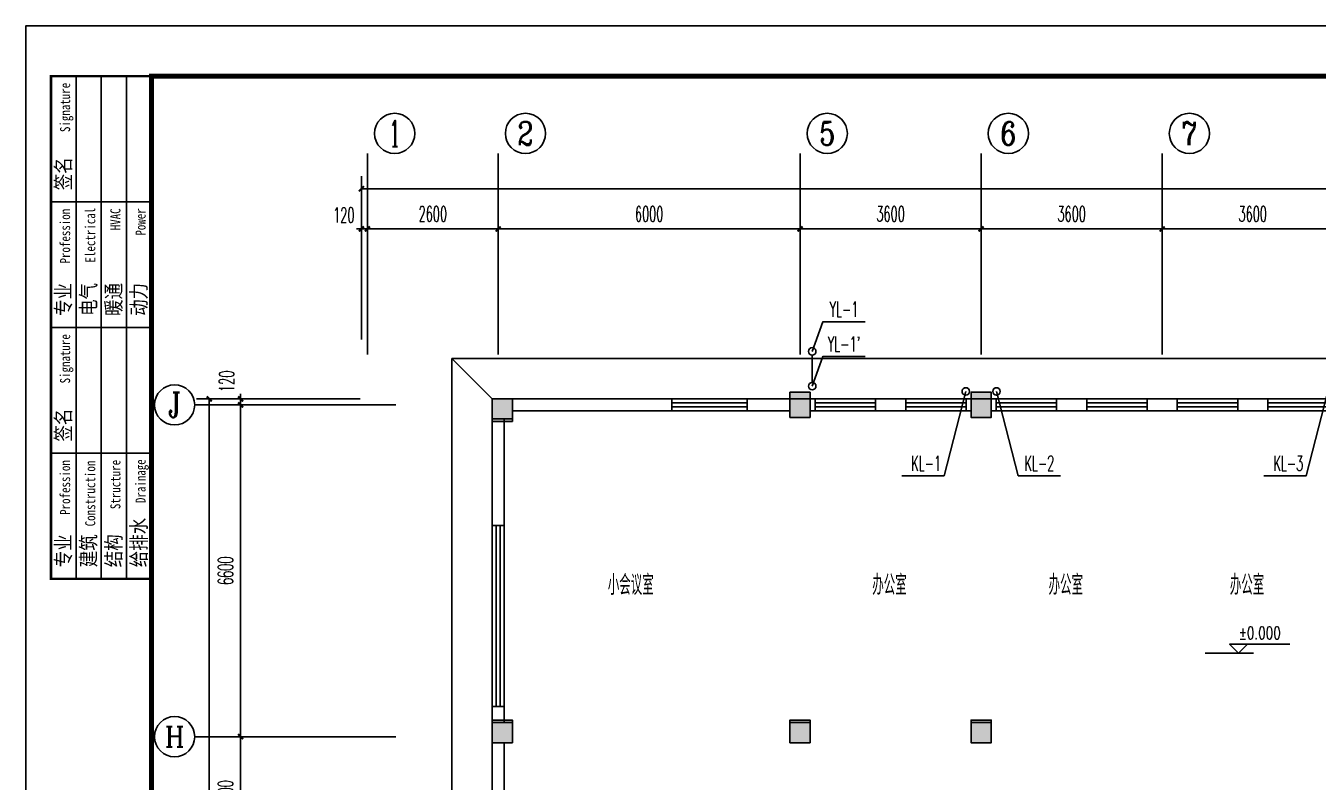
# Model space of a CAD drawing. Header units: inches. Extents: x -1293886 to -986005, y -15154 to 203628.
# Drawn here: x -1293886 to -1268195, y 11801 to 26846 of the extents above; entities that cross this region are included whole.
import ezdxf
from ezdxf.enums import TextEntityAlignment as Align

# ---------------------------------------------------------------- set-up
doc = ezdxf.new("R2010")
doc.units = ezdxf.units.IN
doc.header["$LTSCALE"] = 100
doc.header["$MEASUREMENT"] = 0
doc.linetypes.add('W_P', pattern=[7, 6, -1])
doc.layers.get('0').update_dxf_attribs({"color": 252})
for name, color, linetype in [('AXIS_TEXT', 7, 'Continuous'), ('PUB_HATCH', 8, 'Continuous'), ('TK', 142, 'Continuous'), ('W_DIM_EV', 4, 'Continuous'), ('WP_Y', 6, 'W_P'), ('WP_Y_LGBH', 4, 'Continuous'), ('WZ', 6, 'Continuous')]:
    doc.layers.add(name, color=color, linetype=linetype)
doc.layers.add('COLU', color=2, linetype='Continuous', lineweight=30)
doc.layers.add('COLU-HATCH', color=7, linetype='Continuous', lineweight=25, true_color=0x5b5b5b)
doc.styles.add('_TCH_AXIS', font='COMPLEX', dxfattribs={"bigfont": 'GBCBIG'})
doc.styles.add('COMPLEX', font='COMPLEX')
doc.styles.add('DIM_FONT', font='bzxw.shx', dxfattribs={"width": 0.55, "bigfont": 'bzhz.shx'})
doc.styles.add('DXF', font='bzxw.shx', dxfattribs={"width": 0.7, "bigfont": 'bzhz.shx'})
doc.styles.add('HYZT1', font='SimSun.ttf', dxfattribs={"width": 0.8})
doc.styles.add('HZ', font='SIMPLEX.SHX', dxfattribs={"width": 0.55, "bigfont": 'HZTXT.SHX'})
doc.styles.add('HZ2', font='ROMAND.SHX', dxfattribs={"width": 0.7, "bigfont": 'HZTXT.SHX'})
doc.styles.get("Standard").update_dxf_attribs({"font": 'txt.shx', "bigfont": 'bzhz.shx'})
doc.dimstyles.new('DIMN', dxfattribs={"dimtxt": 300, "dimasz": 100, "dimexe": 250, "dimexo": 300, "dimgap": 150, "dimtad": 1, "dimdec": 0, "dimzin": 0, "dimdsep": 46, "dimtxsty": 'DIM_FONT', "dimblk": 'ARCHTICK', "dimcen": 0.09, "dimclrt": 7, "dimazin": 2, "dimtfac": 1, "dimtdec": 0, "dimtix": 1, "dimtmove": 2, "dimatfit": 3, "dimldrblk": 'ARCHTICK', "dimfxl": 0, "dimtolj": 1, "dimtzin": 0, "dimarcsym": 0})

# ---------------------------------------------------------------- blocks, each defined once
blk = doc.blocks.new('A$C636C677B')
at = {"layer": 'COLU-HATCH', "transparency": 33554687}
for points in [[(2600, 25250), (3000, 25250), (3000, 25700), (2600, 25700)], [(8920, 25330), (8920, 25830), (8520, 25830), (8520, 25330)], [(12520, 25330), (12520, 25830), (12120, 25830), (12120, 25330)], [(3000, 18860), (3000, 19310), (2600, 19310), (2600, 18860)], [(8920, 18860), (8920, 19310), (8520, 19310), (8520, 18860)], [(12520, 18860), (12520, 19310), (12120, 19310), (12120, 18860)]]:
    blk.add_hatch(color=256, dxfattribs=at).paths.add_polyline_path(points, flags=0)
at = {"layer": 'COLU'}
for points in [[(2600, 25250), (3000, 25250), (3000, 25700), (2600, 25700)], [(8920, 25330), (8920, 25830), (8520, 25830), (8520, 25330)], [(12520, 25330), (12520, 25830), (12120, 25830), (12120, 25330)], [(3000, 18860), (3000, 19310), (2600, 19310), (2600, 18860)], [(8920, 18860), (8920, 19310), (8520, 19310), (8520, 18860)], [(12520, 18860), (12520, 19310), (12120, 19310), (12120, 18860)]]:
    blk.add_lwpolyline(points, close=True, dxfattribs=at)
blk = doc.blocks.new('_ArchTick')
at = {"color": 0, "linetype": 'ByBlock', "const_width": 0.4}
blk.add_lwpolyline([(-0.5, -0.5), (0.5, 0.5)], dxfattribs=at)
blk = doc.blocks.new('*D399')
at = {"color": 0, "lineweight": -2}
for p, q in [((-1287417, 12706), (-1289867, 12706)), ((-1289617, 10406), (-1289617, 12706)), ((-1287417, 10406), (-1289867, 10406))]:
    blk.add_line(p, q, dxfattribs=at)
at = {"layer": 'Defpoints', "color": 0}
for p in [(-1289617, 12706), (-1287117, 12706), (-1287117, 10406)]:
    blk.add_point(p, dxfattribs=at)
at = {"color": 0, "lineweight": -2, "xscale": 100, "yscale": 100, "zscale": 100}
for p, rotation in [((-1289617, 12706), 90), ((-1289617, 10406), 270)]:
    blk.add_blockref('_ArchTick', p, dxfattribs=dict(at, rotation=rotation))
at = {"color": 7, "insert": (-1289917, 11556), "char_height": 300, "attachment_point": 5, "rotation": 90, "style": 'HZ'}
blk.add_mtext('\\A1;2300', dxfattribs=at)
blk = doc.blocks.new('*D400')
at = {"color": 0, "lineweight": -2}
for p, q in [((-1287417, 19306), (-1289867, 19306)), ((-1289617, 12706), (-1289617, 19306)), ((-1287417, 12706), (-1289867, 12706))]:
    blk.add_line(p, q, dxfattribs=at)
at = {"layer": 'Defpoints', "color": 0}
for p in [(-1289617, 19306), (-1287117, 19306), (-1287117, 12706)]:
    blk.add_point(p, dxfattribs=at)
at = {"color": 0, "lineweight": -2, "xscale": 100, "yscale": 100, "zscale": 100}
for p, rotation in [((-1289617, 19306), 90), ((-1289617, 12706), 270)]:
    blk.add_blockref('_ArchTick', p, dxfattribs=dict(at, rotation=rotation))
at = {"color": 7, "insert": (-1289917, 16006), "char_height": 300, "attachment_point": 5, "rotation": 90, "style": 'HZ'}
blk.add_mtext('\\A1;6600', dxfattribs=at)
blk = doc.blocks.new('*D401')
at = {"color": 0, "lineweight": -2}
for p, q in [((-1289617, 19426), (-1289617, 19526)), ((-1287417, 19426), (-1289867, 19426)), ((-1287417, 19306), (-1289867, 19306)), ((-1289617, 19306), (-1289617, 19426)), ((-1289617, 19306), (-1289617, 19206))]:
    blk.add_line(p, q, dxfattribs=at)
at = {"layer": 'Defpoints', "color": 0}
for p in [(-1289617, 19426), (-1287117, 19426), (-1287117, 19306)]:
    blk.add_point(p, dxfattribs=at)
at = {"color": 0, "lineweight": -2, "xscale": 100, "yscale": 100, "zscale": 100}
for p, rotation in [((-1289617, 19426), 270), ((-1289617, 19306), 90)]:
    blk.add_blockref('_ArchTick', p, dxfattribs=dict(at, rotation=rotation))
at = {"color": 7, "insert": (-1289892, 19776), "char_height": 300, "attachment_point": 5, "rotation": 90, "style": 'HZ'}
blk.add_mtext('\\A1;120', dxfattribs=at)
blk = doc.blocks.new('*D402')
at = {"color": 0, "lineweight": -2}
for p, q in [((-1287241, 19426), (-1290491, 19426)), ((-1290241, -6214), (-1290241, 19426)), ((-1287241, -6214), (-1290491, -6214))]:
    blk.add_line(p, q, dxfattribs=at)
at = {"layer": 'Defpoints', "color": 0}
for p in [(-1290241, 19426), (-1286941, 19426), (-1286941, -6214)]:
    blk.add_point(p, dxfattribs=at)
at = {"color": 0, "lineweight": -2, "xscale": 100, "yscale": 100, "zscale": 100}
for p, rotation in [((-1290241, 19426), 90), ((-1290241, -6214), 270)]:
    blk.add_blockref('_ArchTick', p, dxfattribs=dict(at, rotation=rotation))
at = {"color": 7, "insert": (-1290541, 6606), "char_height": 300, "attachment_point": 5, "rotation": 90, "style": 'HZ'}
blk.add_mtext('\\A1;25640', dxfattribs=at)
blk = doc.blocks.new('*D403')
at = {"color": 0, "lineweight": -2}
for p, q in [((-1287215, 20606), (-1287215, 23056)), ((-1287095, 20606), (-1287095, 23056)), ((-1287215, 22806), (-1287315, 22806)), ((-1287215, 22806), (-1287095, 22806)), ((-1287095, 22806), (-1286995, 22806))]:
    blk.add_line(p, q, dxfattribs=at)
at = {"layer": 'Defpoints', "color": 0}
for p in [(-1287095, 22806), (-1287215, 20306), (-1287095, 20306)]:
    blk.add_point(p, dxfattribs=at)
at = {"color": 0, "lineweight": -2, "xscale": 100, "yscale": 100, "zscale": 100}
blk.add_blockref('_ArchTick', (-1287215, 22806), dxfattribs=at)
at = {"color": 0, "lineweight": -2, "xscale": 100, "yscale": 100, "zscale": 100, "rotation": 180}
blk.add_blockref('_ArchTick', (-1287095, 22806), dxfattribs=at)
at = {"color": 7, "insert": (-1287565, 23081), "char_height": 300, "attachment_point": 5, "style": 'HZ'}
blk.add_mtext('\\A1;120', dxfattribs=at)
blk = doc.blocks.new('*D404')
at = {"color": 0, "lineweight": -2}
for p, q in [((-1287095, 20606), (-1287095, 23056)), ((-1284495, 20606), (-1284495, 23056)), ((-1287095, 22806), (-1284495, 22806))]:
    blk.add_line(p, q, dxfattribs=at)
at = {"layer": 'Defpoints', "color": 0}
for p in [(-1284495, 22806), (-1287095, 20306), (-1284495, 20306)]:
    blk.add_point(p, dxfattribs=at)
at = {"color": 0, "lineweight": -2, "xscale": 100, "yscale": 100, "zscale": 100, "rotation": 180}
blk.add_blockref('_ArchTick', (-1287095, 22806), dxfattribs=at)
at = {"color": 0, "lineweight": -2, "xscale": 100, "yscale": 100, "zscale": 100}
blk.add_blockref('_ArchTick', (-1284495, 22806), dxfattribs=at)
at = {"color": 7, "insert": (-1285795, 23106), "char_height": 300, "attachment_point": 5, "style": 'HZ'}
blk.add_mtext('\\A1;2600', dxfattribs=at)
blk = doc.blocks.new('*D405')
at = {"color": 0, "lineweight": -2}
for p, q in [((-1284495, 20606), (-1284495, 23056)), ((-1278495, 20606), (-1278495, 23056)), ((-1284495, 22806), (-1278495, 22806))]:
    blk.add_line(p, q, dxfattribs=at)
at = {"layer": 'Defpoints', "color": 0}
for p in [(-1278495, 22806), (-1284495, 20306), (-1278495, 20306)]:
    blk.add_point(p, dxfattribs=at)
at = {"color": 0, "lineweight": -2, "xscale": 100, "yscale": 100, "zscale": 100, "rotation": 180}
blk.add_blockref('_ArchTick', (-1284495, 22806), dxfattribs=at)
at = {"color": 0, "lineweight": -2, "xscale": 100, "yscale": 100, "zscale": 100}
blk.add_blockref('_ArchTick', (-1278495, 22806), dxfattribs=at)
at = {"color": 7, "insert": (-1281495, 23106), "char_height": 300, "attachment_point": 5, "style": 'HZ'}
blk.add_mtext('\\A1;6000', dxfattribs=at)
blk = doc.blocks.new('*D406')
at = {"color": 0, "lineweight": -2}
for p, q in [((-1278495, 20606), (-1278495, 23056)), ((-1274895, 20606), (-1274895, 23056)), ((-1278495, 22806), (-1274895, 22806))]:
    blk.add_line(p, q, dxfattribs=at)
at = {"layer": 'Defpoints', "color": 0}
for p in [(-1274895, 22806), (-1278495, 20306), (-1274895, 20306)]:
    blk.add_point(p, dxfattribs=at)
at = {"color": 0, "lineweight": -2, "xscale": 100, "yscale": 100, "zscale": 100, "rotation": 180}
blk.add_blockref('_ArchTick', (-1278495, 22806), dxfattribs=at)
at = {"color": 0, "lineweight": -2, "xscale": 100, "yscale": 100, "zscale": 100}
blk.add_blockref('_ArchTick', (-1274895, 22806), dxfattribs=at)
at = {"color": 7, "insert": (-1276695, 23106), "char_height": 300, "attachment_point": 5, "style": 'HZ'}
blk.add_mtext('\\A1;3600', dxfattribs=at)
blk = doc.blocks.new('*D407')
at = {"color": 0, "lineweight": -2}
for p, q in [((-1274895, 20606), (-1274895, 23056)), ((-1271295, 20606), (-1271295, 23056)), ((-1274895, 22806), (-1271295, 22806))]:
    blk.add_line(p, q, dxfattribs=at)
at = {"layer": 'Defpoints', "color": 0}
for p in [(-1271295, 22806), (-1274895, 20306), (-1271295, 20306)]:
    blk.add_point(p, dxfattribs=at)
at = {"color": 0, "lineweight": -2, "xscale": 100, "yscale": 100, "zscale": 100, "rotation": 180}
blk.add_blockref('_ArchTick', (-1274895, 22806), dxfattribs=at)
at = {"color": 0, "lineweight": -2, "xscale": 100, "yscale": 100, "zscale": 100}
blk.add_blockref('_ArchTick', (-1271295, 22806), dxfattribs=at)
at = {"color": 7, "insert": (-1273095, 23106), "char_height": 300, "attachment_point": 5, "style": 'HZ'}
blk.add_mtext('\\A1;3600', dxfattribs=at)
blk = doc.blocks.new('*D408')
at = {"color": 0, "lineweight": -2}
for p, q in [((-1271295, 20606), (-1271295, 23056)), ((-1267695, 20606), (-1267695, 23056)), ((-1271295, 22806), (-1267695, 22806))]:
    blk.add_line(p, q, dxfattribs=at)
at = {"layer": 'Defpoints', "color": 0}
for p in [(-1267695, 22806), (-1271295, 20306), (-1267695, 20306)]:
    blk.add_point(p, dxfattribs=at)
at = {"color": 0, "lineweight": -2, "xscale": 100, "yscale": 100, "zscale": 100, "rotation": 180}
blk.add_blockref('_ArchTick', (-1271295, 22806), dxfattribs=at)
at = {"color": 0, "lineweight": -2, "xscale": 100, "yscale": 100, "zscale": 100}
blk.add_blockref('_ArchTick', (-1267695, 22806), dxfattribs=at)
at = {"color": 7, "insert": (-1269495, 23106), "char_height": 300, "attachment_point": 5, "style": 'HZ'}
blk.add_mtext('\\A1;3600', dxfattribs=at)
blk = doc.blocks.new('*D415')
at = {"color": 0, "lineweight": -2}
for p, q in [((-1287215, 20606), (-1287215, 23856)), ((-1248075, 20606), (-1248075, 23856)), ((-1287215, 23606), (-1248075, 23606))]:
    blk.add_line(p, q, dxfattribs=at)
at = {"layer": 'Defpoints', "color": 0}
for p in [(-1248075, 23606), (-1287215, 20306), (-1248075, 20306)]:
    blk.add_point(p, dxfattribs=at)
at = {"color": 0, "lineweight": -2, "xscale": 100, "yscale": 100, "zscale": 100, "rotation": 180}
blk.add_blockref('_ArchTick', (-1287215, 23606), dxfattribs=at)
at = {"color": 0, "lineweight": -2, "xscale": 100, "yscale": 100, "zscale": 100}
blk.add_blockref('_ArchTick', (-1248075, 23606), dxfattribs=at)
at = {"color": 7, "insert": (-1267645, 23906), "char_height": 300, "attachment_point": 5, "style": 'HZ'}
blk.add_mtext('\\A1;39140', dxfattribs=at)
blk = doc.blocks.new('$TCHSYS$WIN2D')
for p, q in [((-0.5, 0.5), (0.5, 0.5)), ((-0.5, 0.5), (-0.5, -0.5)), ((0.5, 0.5), (0.5, -0.5)), ((0.5, 0.1667), (-0.5, 0.1667)), ((0.5, -0.1667), (-0.5, -0.1667)), ((-0.5, -0.5), (0.5, -0.5))]:
    blk.add_line(p, q)
blk = doc.blocks.new('_AXISO')
blk.add_circle((0, 0), 0.5)
at = {"layer": 'AXIS_TEXT', "style": 'COMPLEX', "width": 1.041667}
blk.add_attdef('A', text='', height=0.56, dxfattribs=at).set_placement((-0.25, -0.28), (0.25, -0.28), align=Align.FIT)
blk = doc.blocks.new('_FZH')
blk.add_lwpolyline([(-0.5, -0.5), (0.5, -0.5), (0.5, 0.5), (-0.5, 0.5)], close=True)
at = {"layer": 'PUB_HATCH'}
blk.add_solid([(-0.5, -0.5), (0.5, -0.5), (-0.5, 0.5), (0.5, 0.5)], dxfattribs=at)
blk = doc.blocks.new('$LIGUAN')
at = {"color": 0, "linetype": 'Continuous'}
blk.add_circle((0, 0), 0.5, dxfattribs=at)
at = {"color": 0, "flags": 1}
for tag in ['THICK', 'BG_D', 'BG_T']:
    blk.add_attdef(tag, (0, 0), '', height=0.0001, dxfattribs=at)
blk = doc.blocks.new('A$C71AA4010')
at = {"layer": 'TK'}
for p, q in [((500, -11000), (500, -1000)), ((2500, -1000), (500, -1000)), ((1000, -11000), (1000, -1000)), ((1500, -11000), (1500, -1000)), ((2000, -11000), (2000, -1000)), ((2500, -3500), (500, -3500)), ((2500, -3500), (500, -3500)), ((2500, -6000), (500, -6000)), ((2500, -8500), (500, -8500)), ((2500, -11000), (500, -11000))]:
    blk.add_line(p, q, dxfattribs=at)
at = {"layer": 'TK', "const_width": 50}
blk.add_lwpolyline([(500, -1000), (2500, -1000), (2500, -11000), (500, -11000)], close=True, dxfattribs=at)
blk.add_lwpolyline([(2500, -4000), (2500, -11000)], dxfattribs=at)
at = {"layer": 'TK', "style": 'HYZT1', "width": 0.8}
for s, height, p in [('Signature', 200, (880, -2113)), ('签名', 300, (895, -3270)), ('Profession', 200, (880, -4728)), ('Electrical', 200, (1380, -4708)), ('HVAC', 200, (1880, -4067)), ('Power', 200, (2380, -4173)), ('专业', 300, (895, -5770)), ('电气', 300, (1395, -5770)), ('暖通', 300, (1895, -5770)), ('动力', 300, (2395, -5770)), ('Signature', 200, (880, -7113)), ('签名', 300, (895, -8270)), ('Profession', 200, (880, -9728)), ('Construction', 200, (1380, -9956)), ('Structure', 200, (1880, -9614)), ('Drainage', 200, (2380, -9494)), ('给排水', 300, (2395, -10770)), ('专业', 300, (895, -10770)), ('建筑', 300, (1395, -10770)), ('结构', 300, (1895, -10770))]:
    blk.add_text(s, height=height, rotation=90, dxfattribs=at).set_placement(p)
blk = doc.blocks.new('$BG_1')
blk.add_lwpolyline([(10.23, 1.77), (-1.77, 1.77), (0, 0), (1.77, 1.77)])
at = {"style": 'HZ', "width": 0.7}
blk.add_attdef('BG', text='', height=2.5, dxfattribs=at).set_placement((4.22, 2.77), align=Align.CENTER)

msp = doc.modelspace()

# ---------------------------------------------------------------- linework, layer by layer
for p, q in [((-1287094.6, 20306), (-1287094.6, 24306)), ((-1284494.6, 20306), (-1284494.6, 24306)), ((-1278494.6, 20306), (-1278494.6, 24306)), ((-1274894.6, 20306), (-1274894.6, 24306)), ((-1271294.6, 20306), (-1271294.6, 24306)), ((-1284614.6, 19426), (-1285414.6, 20226)), ((-1286529.1, 19306), (-1290529.1, 19306)), ((-1281044.6, 19426), (-1284214.6, 19426)), ((-1281044.6, 19186), (-1281044.6, 19426)), ((-1278694.6, 19426), (-1279544.6, 19426)), ((-1279544.6, 19426), (-1279544.6, 19186)), ((-1278194.7, 19426), (-1278294.6, 19426)), ((-1278194.7, 19186), (-1278194.7, 19426)), ((-1276394.6, 19426), (-1276994.7, 19426)), ((-1276994.7, 19426), (-1276994.7, 19186)), ((-1276394.6, 19186), (-1276394.6, 19426)), ((-1275094.6, 19426), (-1275194.6, 19426)), ((-1275194.6, 19426), (-1275194.6, 19186)), ((-1274594.7, 19426), (-1274694.6, 19426)), ((-1274594.7, 19186), (-1274594.7, 19426)), ((-1272794.6, 19426), (-1273394.7, 19426)), ((-1273394.7, 19426), (-1273394.7, 19186)), ((-1272794.6, 19186), (-1272794.6, 19426)), ((-1270994.7, 19426), (-1271594.6, 19426)), ((-1271594.6, 19426), (-1271594.6, 19186)), ((-1270994.7, 19186), (-1270994.7, 19426)), ((-1269194.6, 19426), (-1269794.7, 19426)), ((-1269794.7, 19426), (-1269794.7, 19186)), ((-1269194.6, 19186), (-1269194.6, 19426)), ((-1284614.6, 19026), (-1284614.6, 16905.9)), ((-1284374.6, 16905.9), (-1284374.6, 19026)), ((-1284214.6, 19186), (-1281044.6, 19186)), ((-1279544.6, 19186), (-1278694.6, 19186)), ((-1278294.6, 19186), (-1278194.7, 19186)), ((-1276994.7, 19186), (-1276394.6, 19186)), ((-1275194.6, 19186), (-1275094.6, 19186)), ((-1274694.6, 19186), (-1274594.7, 19186)), ((-1273394.7, 19186), (-1272794.6, 19186)), ((-1271594.6, 19186), (-1270994.7, 19186)), ((-1269794.7, 19186), (-1269194.6, 19186)), ((-1284614.6, 16905.9), (-1284374.6, 16905.9)), ((-1284374.6, 13305.9), (-1284614.6, 13305.9)), ((-1284614.6, 13305.9), (-1284614.6, 12986)), ((-1284374.6, 12986), (-1284374.6, 13305.9)), ((-1286529.1, 12706), (-1290529.1, 12706)), ((-1284614.6, 12586), (-1284614.6, 10105.9)), ((-1284374.6, 10105.9), (-1284374.6, 12586))]:
    msp.add_line(p, q)
for points in [[(-1277514.6, -2014.1), (-1277514.6, -7074), (-1288014.6, -7074), (-1288014.6, 9226), (-1285414.6, 9226), (-1285414.6, 20226), (-1248074.6, 20226), (-1248074.6, 17226)], [(-1248074.6, 19426), (-1284614.6, 19426), (-1284614.6, 8426), (-1287214.6, 8426), (-1287214.6, -6274), (-1278314.6, -6274), (-1278314.6, -2014), (-1277774.6, -2014), (-1277774.6, -1614), (-1278214.4, -1614), (-1278214.6, 825.9), (-1277774.6, 825.9), (-1277774.6, 1226), (-1278374.6, 1226), (-1278374.6, 8186), (-1253414.6, 8186), (-1253414.6, 6146), (-1248314.6, 6146), (-1248314.6, 5936), (-1248074.6, 5936), (-1248074.6, 19426)]]:
    msp.add_lwpolyline(points)
msp.add_lwpolyline([(-1278694.6, 19556), (-1278294.6, 19556), (-1278294.6, 19056), (-1278694.6, 19056)], close=True)
at = {"layer": 'TK'}
msp.add_lwpolyline([(-1293886.4, -15153.6), (-1234486.4, -15153.6), (-1234486.4, 26846.4), (-1293886.4, 26846.4)], close=True, dxfattribs=at)
at = {"layer": 'TK', "const_width": 100}
msp.add_lwpolyline([(-1291386.4, -14153.6), (-1235486.4, -14153.6), (-1235486.4, 25846.4), (-1291386.4, 25846.4)], close=True, dxfattribs=at)
at = {"layer": 'W_DIM_EV'}
msp.add_line((-1270442.3, 14367.1), (-1269479.2, 14367.1), dxfattribs=at)
at = {"layer": 'WP_Y'}
msp.add_line((-1278253.3, 20294.8), (-1278253.3, 19753.7), dxfattribs=at)
at = {"layer": 'WP_Y_LGBH'}
for points in [[(-1278253.3, 20369.8), (-1278041.5, 20960.3), (-1277201.5, 20960.3)], [(-1278253.3, 19678.7), (-1278041.5, 20269.2), (-1277201.5, 20269.2)], [(-1275199.4, 19573.1), (-1275631.6, 17895.1), (-1276471.6, 17895.1)], [(-1274589.7, 19573.1), (-1274157.5, 17895.1), (-1273317.5, 17895.1)], [(-1267999.4, 19573.1), (-1268431.6, 17895.1), (-1269271.6, 17895.1)]]:
    msp.add_lwpolyline(points, dxfattribs=at)

# ---------------------------------------------------------------- block references
for name, p in [('A$C71AA4010', (-1293886.4, 26846.4)), ('A$C636C677B', (-1287214.6, -6274))]:
    msp.add_blockref(name, p)
ref = msp.add_blockref('_AXISO', (-1286553.9, 24706), dxfattribs=dict(xscale=800, yscale=800, zscale=800))
ref.add_attrib('A', '1', dxfattribs={"layer": 'AXIS_TEXT', "height": 514.7, "style": '_TCH_AXIS'}).set_placement((-1286664.2, 24448.6), (-1286443.6, 24448.6), align=Align.FIT)
ref = msp.add_blockref('_AXISO', (-1283953.9, 24706), dxfattribs=dict(xscale=800, yscale=800, zscale=800))
ref.add_attrib('A', '2', dxfattribs={"layer": 'AXIS_TEXT', "height": 465.9, "style": '_TCH_AXIS'}).set_placement((-1284109.2, 24473), (-1283798.6, 24473), align=Align.FIT)
ref = msp.add_blockref('_AXISO', (-1277953.9, 24706), dxfattribs=dict(xscale=800, yscale=800, zscale=800))
ref.add_attrib('A', '5', dxfattribs={"layer": 'AXIS_TEXT', "height": 465.9, "style": '_TCH_AXIS'}).set_placement((-1278109.2, 24473), (-1277798.6, 24473), align=Align.FIT)
ref = msp.add_blockref('_AXISO', (-1274353.9, 24706), dxfattribs=dict(xscale=800, yscale=800, zscale=800))
ref.add_attrib('A', '6', dxfattribs={"layer": 'AXIS_TEXT', "height": 465.9, "style": '_TCH_AXIS'}).set_placement((-1274509.2, 24473), (-1274198.6, 24473), align=Align.FIT)
ref = msp.add_blockref('_AXISO', (-1270753.9, 24706), dxfattribs=dict(xscale=800, yscale=800, zscale=800))
ref.add_attrib('A', '7', dxfattribs={"layer": 'AXIS_TEXT', "height": 465.9, "style": '_TCH_AXIS'}).set_placement((-1270909.2, 24473), (-1270598.6, 24473), align=Align.FIT)
ref = msp.add_blockref('_AXISO', (-1290929.1, 19306), dxfattribs=dict(xscale=800, yscale=800, zscale=800))
ref.add_attrib('A', 'J', dxfattribs={"layer": 'AXIS_TEXT', "height": 496.1, "style": '_TCH_AXIS'}).set_placement((-1291059.1, 19057.9), (-1290799.2, 19057.9), align=Align.FIT)
for name, p, xscale, yscale, zscale in [('_FZH', (-1278494.6, 19306), 399.999999957392, 500.0000003051246, 500.0000003051246), ('_FZH', (-1274894.6, 19306), 399.9999998216517, 500.0000002364395, 500.0000002364395), ('_FZH', (-1284414.6, 19226), 400, 400, 400), ('$TCHSYS$WIN2D', (-1280294.6, 19306), 1500, -240, 1500), ('$TCHSYS$WIN2D', (-1277594.7, 19306), 1200, -240, 1200), ('$TCHSYS$WIN2D', (-1275794.6, 19306), 1200, -240, 1200), ('$TCHSYS$WIN2D', (-1273994.7, 19306), 1200, -240, 1200), ('$TCHSYS$WIN2D', (-1272194.6, 19306), 1200, -240, 1200), ('$TCHSYS$WIN2D', (-1270394.7, 19306), 1200, -240, 1200), ('$TCHSYS$WIN2D', (-1268594.6, 19306), 1200, -240, 1200), ('_FZH', (-1284414.6, 12786), 400, 400, 400), ('_FZH', (-1278494.6, 12786), 400, 400, 400), ('_FZH', (-1274894.6, 12786), 400, 400, 400)]:
    msp.add_blockref(name, p, dxfattribs=dict(xscale=xscale, yscale=yscale, zscale=zscale))
at = {"xscale": -3600, "yscale": 240, "zscale": -3600, "rotation": 270}
msp.add_blockref('$TCHSYS$WIN2D', (-1284494.6, 15105.9), dxfattribs=at)
ref = msp.add_blockref('_AXISO', (-1290929.1, 12706), dxfattribs=dict(xscale=800, yscale=800, zscale=800))
ref.add_attrib('A', 'H', dxfattribs={"layer": 'AXIS_TEXT', "height": 405.5, "style": '_TCH_AXIS'}).set_placement((-1291122.2, 12503.2), (-1290736, 12503.2), align=Align.FIT)
at = {"layer": 'W_DIM_EV', "xscale": 100, "yscale": 100, "zscale": 100}
msp.add_blockref('$BG_1', (-1269779.2, 14367.1), dxfattribs=at).add_auto_attribs({'BG': '%%P0.000'})
at = {"layer": 'WP_Y', "yscale": 150, "zscale": 150}
for p, xscale in [((-1278253.3, 20369.8), 150), ((-1278253.3, 19678.7), 150), ((-1275199.4, 19573.1), -150), ((-1274589.7, 19573.1), 150)]:
    msp.add_blockref('$LIGUAN', p, dxfattribs=dict(at, xscale=xscale))

# ---------------------------------------------------------------- texts
at = {"layer": 'WP_Y_LGBH', "style": 'HZ2', "width": 0.55}
for s, p in [('YL-1', (-1277621.5, 21060.3)), ("YL-1'", (-1277621.5, 20369.2)), ('KL-1', (-1275988.8, 17995.1)), ('KL-2', (-1273737.5, 17995.1)), ('KL-3', (-1268788.8, 17995.1))]:
    msp.add_text(s, height=300, dxfattribs=at).set_placement(p, align=Align.CENTER)
at = {"layer": 'WZ', "color": 1, "style": 'DXF', "width": 0.6}
for s, p in [('小会议室', (-1282317.2, 15525.3)), ('办公室', (-1277058.9, 15525.3)), ('办公室', (-1273553.5, 15525.3)), ('办公室', (-1269950.3, 15525.3))]:
    msp.add_text(s, height=400, dxfattribs=at).set_placement(p)

# ---------------------------------------------------------------- dimensions: what is measured, and where the dimension line sits
for p1, p2, distance, picture, middle in [((-1287214.6, 20306), (-1248074.6, 20306), 3300, '*D415', (-1267644.6, 23906)), ((-1287094.6, 20306), (-1284494.6, 20306), 2500, '*D404', (-1285794.6, 23106)), ((-1284494.6, 20306), (-1278494.6, 20306), 2500, '*D405', (-1281494.6, 23106)), ((-1278494.6, 20306), (-1274894.6, 20306), 2500, '*D406', (-1276694.6, 23106)), ((-1274894.6, 20306), (-1271294.6, 20306), 2500, '*D407', (-1273094.6, 23106)), ((-1271294.6, 20306), (-1267694.6, 20306), 2500, '*D408', (-1269494.6, 23106)), ((-1286940.9, -6214), (-1286940.9, 19426), 3300, '*D402', (-1290540.9, 6606)), ((-1287116.6, 12706), (-1287116.6, 19306), 2500, '*D400', (-1289916.6, 16006)), ((-1287116.6, 10406), (-1287116.6, 12706), 2500, '*D399', (-1289916.6, 11556))]:
    dim = msp.add_aligned_dim(p1=p1, p2=p2, distance=distance, dimstyle='DIMN', override={"dimtxsty": 'HZ'})
    dim.commit()
    dim.dimension.update_dxf_attribs({"geometry": picture, "text_midpoint": middle})
for base, p1, p2, angle, picture, middle in [((-1287094.6, 22806), (-1287214.6, 20306), (-1287094.6, 20306), 0, '*D403', (-1287564.6, 23081)), ((-1289616.6, 19426), (-1287116.6, 19306), (-1287116.6, 19426), 90, '*D401', (-1289891.6, 19776))]:
    dim = msp.add_linear_dim(base=base, p1=p1, p2=p2, angle=angle, dimstyle='DIMN', override={"dimtxsty": 'HZ'})
    dim.commit()
    dim.dimension.update_dxf_attribs({"geometry": picture, "text_midpoint": middle, "dimtype": 161})

doc.saveas('drawing.dxf')
